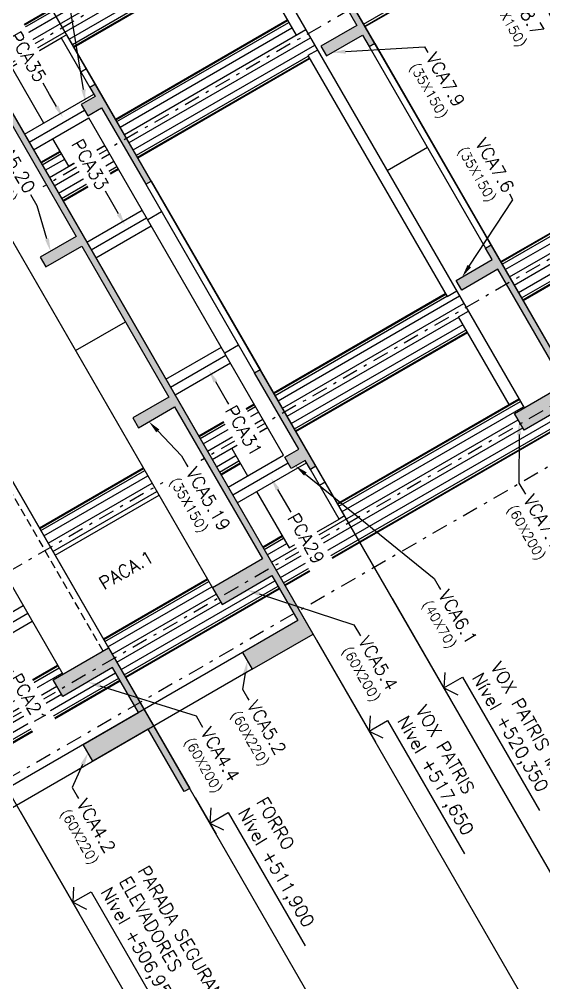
# Model space of a CAD drawing. Header units: metres. Extents: x 661733 to 661987, y 8168511 to 8168781.
# Drawn here: x 661773.66 to 661790.05, y 8168694 to 8168724.12 of the extents above; entities that cross this region are included whole.
import ezdxf
from ezdxf import colors
from ezdxf.entities.mleader import LeaderData, LeaderLine
from ezdxf.math import Vec2, Vec3

# ---------------------------------------------------------------- set-up
doc = ezdxf.new("R2010")
doc.units = ezdxf.units.M
doc.header["$MEASUREMENT"] = 0
doc.linetypes.add('SPX-CAMPANARIO$0$DASHDOT2', pattern=[0.5, 0.25, -0.125, 0, -0.125])
doc.linetypes.add('SPX-CAMPANARIO$0$HIDDEN2', pattern=[0.1875, 0.125, -0.0625])
doc.layers.get('0').update_dxf_attribs({"linetype": 'CONTINUOUS'})
doc.layers.get('Defpoints').update_dxf_attribs({"linetype": 'CONTINUOUS'})
for name, color, linetype in [('SPX-CAMPANARIO$0$SP0Me1', 9, 'SPX-CAMPANARIO$0$DASHDOT2'), ('SPX-CAMPANARIO$0$SP1CRT1', 3, 'CONTINUOUS'), ('SPX-CAMPANARIO$0$SP1VST1', 2, 'CONTINUOUS'), ('SPX-CAMPANARIO$0$SP1VST4', 9, 'CONTINUOUS'), ('SPX-CAMPANARIO$0$SP2INV1', 5, 'SPX-CAMPANARIO$0$HIDDEN2'), ('SPX-CAMPANARIO$0$SP3HT2', 254, 'CONTINUOUS'), ('SPX-CAMPANARIO$0$SP4TN1', 5, 'CONTINUOUS'), ('SPX-CAMPANARIO$0$SP4TXT2', 2, 'CONTINUOUS')]:
    doc.layers.add(name, color=color, linetype=linetype)
doc.styles.add('SPX-CAMPANARIO$0$SP_T-Geral', font='romans.shx')

# ---------------------------------------------------------------- blocks, each defined once
blk = doc.blocks.new('SPX-CAMPANARIO')
at = {"layer": 'SPX-CAMPANARIO$0$SP3HT2'}
h = blk.add_hatch(color=256, dxfattribs=at)
h.dxf.hatch_style = 1
h.paths.add_polyline_path([(661782.003, 8168728.1524), (661780.2709, 8168727.1524), (661780.5709, 8168726.6328), (661782.1298, 8168727.5328), (661784.2119, 8168723.9264), (661783.0861, 8168723.2764), (661783.2611, 8168722.9733), (661784.3869, 8168723.6233), (661784.5923, 8168723.2677), (661784.7655, 8168723.3677)])
h = blk.add_hatch(color=256, dxfattribs=at)
h.dxf.hatch_style = 1
h.paths.add_polyline_path([(661776.0372, 8168722.0855), (661775.864, 8168721.9855), (661776.0288, 8168721.7001), (661775.5957, 8168721.4501), (661775.7957, 8168721.1037), (661776.2288, 8168721.3537), (661777.6105, 8168718.9604), (661777.7837, 8168719.0604)])
h = blk.add_hatch(color=256, dxfattribs=at)
h.dxf.hatch_style = 1
h.paths.add_polyline_path([(661791.1673, 8168712.2793), (661789.4353, 8168711.2793), (661789.1353, 8168711.799), (661790.6941, 8168712.699), (661788.6119, 8168716.3054), (661787.4861, 8168715.6554), (661787.3111, 8168715.9585), (661788.4369, 8168716.6085), (661788.2316, 8168716.9641), (661788.4048, 8168717.0641)])
h = blk.add_hatch(color=256, dxfattribs=at)
h.dxf.hatch_style = 1
h.paths.add_polyline_path([(661782.9303, 8168710.1463), (661782.7571, 8168710.0463), (661782.5923, 8168710.3317), (661782.1593, 8168710.0817), (661781.9593, 8168710.4281), (661782.3923, 8168710.6781), (661781.0105, 8168713.0714), (661781.1837, 8168713.1714)])
at = {"layer": 'Defpoints', "color": 4}
for p, q in [((661803.5051, 8168690.9097), (661770.3395, 8168748.3541)), ((661796.4037, 8168686.8097), (661763.2381, 8168744.2541)), ((661794.0654, 8168685.4597), (661760.8998, 8168742.9041)), ((661789.0858, 8168682.5847), (661755.9202, 8168740.0291)), ((661784.7989, 8168680.1097), (661751.6334, 8168737.5541))]:
    blk.add_line(p, q, dxfattribs=at)
at = {"layer": 'SPX-CAMPANARIO$0$SP0Me1', "ltscale": 2}
for p, q in [((661863.0079, 8168774.6609), (661743.7304, 8168705.7959)), ((661865.0079, 8168771.1968), (661745.7304, 8168702.3318)), ((661869.9473, 8168762.6416), (661750.6697, 8168693.7767)), ((661871.9473, 8168759.1775), (661752.6697, 8168690.3126)), ((661872.7473, 8168757.7918), (661753.4697, 8168688.9269))]:
    blk.add_line(p, q, dxfattribs=at)
at = {"layer": 'SPX-CAMPANARIO$0$SP1CRT1'}
for points in [[(661782.003, 8168728.1524), (661780.2709, 8168727.1524), (661780.5709, 8168726.6328), (661782.1298, 8168727.5328), (661784.2119, 8168723.9264), (661783.0861, 8168723.2764), (661783.2611, 8168722.9733), (661784.3869, 8168723.6233), (661784.5923, 8168723.2677), (661784.7655, 8168723.3677)], [(661776.0372, 8168722.0855), (661775.864, 8168721.9855), (661776.0288, 8168721.7001), (661775.5957, 8168721.4501), (661775.7957, 8168721.1037), (661776.2288, 8168721.3537), (661777.6105, 8168718.9604), (661777.7837, 8168719.0604)], [(661791.1673, 8168712.2793), (661789.4353, 8168711.2793), (661789.1353, 8168711.799), (661790.6941, 8168712.699), (661788.6119, 8168716.3054), (661787.4861, 8168715.6554), (661787.3111, 8168715.9585), (661788.4369, 8168716.6085), (661788.2316, 8168716.9641), (661788.4048, 8168717.0641)], [(661782.9303, 8168710.1463), (661782.7571, 8168710.0463), (661782.5923, 8168710.3317), (661782.1593, 8168710.0817), (661781.9593, 8168710.4281), (661782.3923, 8168710.6781), (661781.0105, 8168713.0714), (661781.1837, 8168713.1714)]]:
    blk.add_lwpolyline(points, close=True, dxfattribs=at)
at = {"layer": 'SPX-CAMPANARIO$0$SP1VST1'}
for p, q in [((661772.3258, 8168723.1138), (661828.271, 8168755.4138)), ((661781.9651, 8168706.418), (661837.9104, 8168738.718)), ((661784.4655, 8168723.8873), (661789.7482, 8168726.9373)), ((661780.874, 8168726.8078), (661789.4384, 8168711.974)), ((661775.3641, 8168723.2514), (661781.0365, 8168726.5264)), ((661776.6641, 8168720.9997), (661782.0334, 8168724.0997)), ((661784.5923, 8168723.2677), (661788.2316, 8168716.9641)), ((661784.7655, 8168723.3677), (661788.4048, 8168717.0641)), ((661777.3641, 8168719.7873), (661782.7334, 8168722.8873)), ((661773.8202, 8168720.5254), (661775.9853, 8168721.7754)), ((661771.1312, 8168721.1828), (661779.6956, 8168706.349)), ((661773.962, 8168720.2799), (661775.694, 8168721.2799)), ((661774.103, 8168720.0355), (661775.8351, 8168721.0355)), ((661774.3258, 8168719.6497), (661774.932, 8168719.9997)), ((661785.1562, 8168719.3909), (661786.4119, 8168720.1159)), ((661775.0258, 8168718.4373), (661776.7578, 8168719.4373)), ((661788.7048, 8168716.5445), (661793.9876, 8168719.5945)), ((661767.8836, 8168719.3078), (661776.448, 8168704.474)), ((661777.7837, 8168719.0604), (661781.1837, 8168713.1714)), ((661777.6105, 8168718.9604), (661781.0105, 8168713.0714)), ((661775.7653, 8168717.1563), (661777.4974, 8168718.1563)), ((661789.4048, 8168715.3321), (661794.6876, 8168718.3821)), ((661775.9064, 8168716.912), (661777.6384, 8168717.912)), ((661778.1068, 8168718.1008), (661777.6738, 8168717.8508)), ((661776.0482, 8168716.6664), (661777.7802, 8168717.6664)), ((661781.6034, 8168712.4445), (661786.9728, 8168715.5445)), ((661775.4134, 8168713.7659), (661776.9723, 8168714.6659)), ((661782.3034, 8168711.2321), (661787.6728, 8168714.3321)), ((661780.5142, 8168713.931), (661780.0812, 8168713.681)), ((661778.2427, 8168712.8653), (661779.9748, 8168713.8653)), ((661778.3838, 8168712.621), (661780.1159, 8168713.621)), ((661778.5256, 8168712.3754), (661780.2576, 8168713.3754)), ((661779.2651, 8168711.0945), (661780.9972, 8168712.0945)), ((661783.6034, 8168708.9804), (661789.2759, 8168712.2554)), ((661780.1879, 8168709.4963), (661781.9199, 8168710.4963)), ((661774.2855, 8168708.2195), (661777.5331, 8168710.0945)), ((661779.9651, 8168709.8821), (661780.5713, 8168710.2321)), ((661780.3293, 8168709.2513), (661782.0614, 8168710.2513)), ((661780.4707, 8168709.0064), (661782.6358, 8168710.2564)), ((661774.7783, 8168707.366), (661778.0259, 8168709.241)), ((661781.2651, 8168707.6304), (661781.8713, 8168707.9804)), ((661776.2855, 8168704.7554), (661779.5331, 8168706.6304)), ((661776.9855, 8168703.543), (661781.7919, 8168706.318)), ((661770.9214, 8168704.1462), (661773.7793, 8168705.7962)), ((661771.0632, 8168703.9007), (661773.921, 8168705.5507)), ((661771.2042, 8168703.6564), (661774.0621, 8168705.3064)), ((661780.6349, 8168704.322), (661763.8773, 8168694.647)), ((661780.9349, 8168703.8024), (661764.1773, 8168694.1274)), ((661771.9987, 8168702.2804), (661774.8565, 8168703.9304)), ((661772.6987, 8168701.068), (661776.8123, 8168703.443))]:
    blk.add_line(p, q, dxfattribs=at)
for points in [[(661780.7334, 8168726.3514), (661782.307, 8168723.6258), (661782.6101, 8168723.8008)], [(661788.9728, 8168712.0804), (661787.3901, 8168714.8216), (661787.6932, 8168714.9966)]]:
    blk.add_lwpolyline(points, dxfattribs=at)
at = {"layer": 'SPX-CAMPANARIO$0$SP1VST4'}
for p, q in [((661772.3376, 8168723.0934), (661828.2828, 8168755.3934)), ((661772.3727, 8168723.0326), (661828.3179, 8168755.3326)), ((661772.4701, 8168722.8639), (661828.4153, 8168755.1639)), ((661781.8209, 8168706.6679), (661837.7661, 8168738.9679)), ((661781.9182, 8168706.4992), (661837.8635, 8168738.7992)), ((661781.9533, 8168706.4384), (661837.8986, 8168738.7384)), ((661772.603, 8168722.6336), (661780.3106, 8168727.0836)), ((661784.4186, 8168723.9685), (661789.7013, 8168727.0185)), ((661784.4537, 8168723.9077), (661789.7364, 8168726.9577)), ((661772.7486, 8168722.3815), (661780.4562, 8168726.8315)), ((661775.2198, 8168723.5013), (661780.8922, 8168726.7763)), ((661775.3172, 8168723.3326), (661780.9896, 8168726.6076)), ((661775.3522, 8168723.2718), (661781.0247, 8168726.5468)), ((661776.6759, 8168720.9792), (661782.0452, 8168724.0792)), ((661776.7109, 8168720.9185), (661782.0803, 8168724.0185)), ((661776.8083, 8168720.7498), (661782.1777, 8168723.8498)), ((661776.9413, 8168720.5195), (661782.6138, 8168723.7945)), ((661777.0868, 8168720.2674), (661782.7593, 8168723.5424)), ((661777.2198, 8168720.0372), (661782.8922, 8168723.3122)), ((661777.3172, 8168719.8685), (661782.6865, 8168722.9685)), ((661777.3522, 8168719.8077), (661782.7216, 8168722.9077)), ((661774.3376, 8168719.6292), (661774.9438, 8168719.9792)), ((661774.603, 8168719.1695), (661776.3351, 8168720.1695)), ((661774.3727, 8168719.5685), (661774.9789, 8168719.9185)), ((661774.4701, 8168719.3998), (661775.0763, 8168719.7498)), ((661774.7486, 8168718.9174), (661776.4806, 8168719.9174)), ((661774.8815, 8168718.6872), (661776.6136, 8168719.6872)), ((661774.9789, 8168718.5185), (661776.7109, 8168719.5185)), ((661775.014, 8168718.4577), (661776.746, 8168719.4577)), ((661788.7166, 8168716.5241), (661793.9994, 8168719.5741)), ((661788.7517, 8168716.4633), (661794.0345, 8168719.5133)), ((661788.8491, 8168716.2946), (661794.4349, 8168719.5196)), ((661788.982, 8168716.0643), (661794.5679, 8168719.2893)), ((661789.1276, 8168715.8123), (661794.4103, 8168718.8623)), ((661789.2605, 8168715.582), (661794.5433, 8168718.632)), ((661789.3579, 8168715.4133), (661794.6407, 8168718.4633)), ((661789.393, 8168715.3525), (661794.6758, 8168718.4025)), ((661781.6152, 8168712.4241), (661786.9846, 8168715.5241)), ((661781.6503, 8168712.3633), (661787.0196, 8168715.4633)), ((661781.7477, 8168712.1946), (661787.4201, 8168715.4696)), ((661781.8806, 8168711.9643), (661787.5531, 8168715.2393)), ((661782.0262, 8168711.7123), (661787.3955, 8168714.8123)), ((661782.1591, 8168711.482), (661787.5285, 8168714.582)), ((661782.2565, 8168711.3133), (661787.6259, 8168714.4133)), ((661782.2916, 8168711.2525), (661787.6609, 8168714.3525)), ((661783.6152, 8168708.96), (661789.2877, 8168712.235)), ((661783.6503, 8168708.8992), (661789.3228, 8168712.1742)), ((661779.2769, 8168711.0741), (661781.009, 8168712.0741)), ((661779.312, 8168711.0133), (661781.0441, 8168712.0133)), ((661779.4094, 8168710.8446), (661781.1415, 8168711.8446)), ((661783.7477, 8168708.7305), (661789.4201, 8168712.0055)), ((661779.5424, 8168710.6143), (661781.2744, 8168711.6143)), ((661781.5424, 8168707.1502), (661789.25, 8168711.6002)), ((661779.6879, 8168710.3623), (661781.4199, 8168711.3623)), ((661781.6879, 8168706.8982), (661789.3955, 8168711.3482)), ((661779.8209, 8168710.132), (661780.4271, 8168710.482)), ((661779.9182, 8168709.9633), (661780.5245, 8168710.3133)), ((661774.2973, 8168708.1991), (661777.5449, 8168710.0741)), ((661774.3324, 8168708.1383), (661777.58, 8168710.0133)), ((661779.9533, 8168709.9025), (661780.5595, 8168710.2525)), ((661774.4298, 8168707.9696), (661777.6774, 8168709.8446)), ((661774.5627, 8168707.7393), (661777.8103, 8168709.6143)), ((661774.7083, 8168707.4873), (661777.9558, 8168709.3623)), ((661781.2769, 8168707.61), (661781.8832, 8168707.96)), ((661781.312, 8168707.5492), (661781.9182, 8168707.8992)), ((661781.4094, 8168707.3805), (661782.0156, 8168707.7305)), ((661776.2973, 8168704.735), (661779.5449, 8168706.61)), ((661776.3324, 8168704.6742), (661779.58, 8168706.5492)), ((661776.4298, 8168704.5055), (661779.6774, 8168706.3805)), ((661776.8412, 8168703.7929), (661781.6476, 8168706.5679)), ((661776.9386, 8168703.6242), (661781.745, 8168706.3992)), ((661776.5627, 8168704.2752), (661779.8103, 8168706.1502)), ((661776.9737, 8168703.5634), (661781.7801, 8168706.3384)), ((661776.7083, 8168704.0232), (661779.9558, 8168705.8982)), ((661772.0105, 8168702.26), (661774.8683, 8168703.91)), ((661772.0455, 8168702.1992), (661774.9034, 8168703.8492)), ((661772.1429, 8168702.0305), (661775.0008, 8168703.6805)), ((661772.5544, 8168701.3179), (661776.668, 8168703.6929)), ((661772.6518, 8168701.1492), (661776.7654, 8168703.5242)), ((661772.6868, 8168701.0884), (661776.8005, 8168703.4634)), ((661762.8795, 8168696.3752), (661774.8307, 8168703.2752)), ((661772.4214, 8168701.5482), (661774.9762, 8168703.0232))]:
    blk.add_line(p, q, dxfattribs=at)
at = {"layer": 'SPX-CAMPANARIO$0$SP4TN1'}
for points in [[(661786.9616, 8168703.6958), (661786.9307, 8168703.2173), (661787.3606, 8168703.0047)], [(661786.9307, 8168703.2173), (661787.5066, 8168703.5498), (661789.9122, 8168699.3833)], [(661784.6233, 8168702.3458), (661784.5925, 8168701.8673), (661785.0223, 8168701.6547)], [(661784.5925, 8168701.8673), (661785.1684, 8168702.1998), (661787.5739, 8168698.0333)], [(661779.6437, 8168699.4708), (661779.6128, 8168698.9923), (661780.0427, 8168698.7797)], [(661779.6128, 8168698.9923), (661780.1887, 8168699.3248), (661782.5943, 8168695.1583)], [(661775.3569, 8168696.9958), (661775.326, 8168696.5173), (661775.7559, 8168696.3047)], [(661775.326, 8168696.5173), (661775.9019, 8168696.8498), (661778.9823, 8168691.5144)]]:
    blk.add_lwpolyline(points, dxfattribs=at)
at = {"layer": 'SPX-CAMPANARIO$0$SP4TXT2', "insert": (661777.1006, 8168706.7336), "char_height": 0.399, "attachment_point": 8, "rotation": 30, "style": 'SPX-CAMPANARIO$0$SP_T-Geral'}
blk.add_mtext('{\\H1.00251x;PACA.1}', dxfattribs=at)
at = {"layer": 'SPX-CAMPANARIO$0$SP4TXT2', "char_height": 0.4, "width": 6.289838, "attachment_point": 7, "rotation": 300, "style": 'SPX-CAMPANARIO$0$SP_T-Geral'}
for s, insert in [('VOX PATRIS MEZANINO\\PNível +520,350', (661787.683, 8168703.4825)), ('VOX PATRIS\\PNível +517,650', (661785.3447, 8168702.1325)), ('FORRO\\PNível +511,900', (661780.3651, 8168699.2575)), ('PARADA SEGURANÇA ELEVADORES\\PNível +506,950', (661776.0782, 8168696.7825))]:
    blk.add_mtext(s, dxfattribs=dict(at, insert=insert))
at = {"layer": 'SPX-CAMPANARIO$0$SP4TXT2', "insert": (661790.9894, 8168722.7587), "char_height": 0.399, "attachment_point": 8, "rotation": 300, "style": 'SPX-CAMPANARIO$0$SP_T-Geral', "bg_fill": 3, "box_fill_scale": 1.5, "bg_fill_color": 256, "bg_fill_transparency": 0}
blk.add_mtext('{\\H1.00251x;VCA8.12 \\H0.75x;(60X200)}', dxfattribs=at)
at = {"layer": 'SPX-CAMPANARIO$0$SP4TXT2'}
ml = blk.add_multileader_mtext('Standard', dxfattribs=at)
ml.set_content('VCA7.6\\P{\\H0.75x;(35X150)}', color=256, style='SPX-CAMPANARIO$0$SP_T-Geral')
ml.set_leader_properties(color=9)
ml.build(insert=Vec2(0, 0))
ml.multileader.update_dxf_attribs({"dogleg_length": 0.2, "arrow_head_size": 0.4})
ctx = ml.context
ctx.base_point, ctx.char_height, ctx.arrow_head_size, ctx.landing_gap_size, ctx.plane_origin, ctx.plane_x_axis, ctx.plane_y_axis = Vec3(661787.8865, 8168720.5521), 0.4, 0.4, 0.1, Vec3(661939.7377, 8168813.126), Vec3(0.5, -0.8660254), Vec3(0.8660254, 0.5)
ctx.text_align_type = 2
notes = []
notes.append((ctx, [(1, (1, 1, 0), (661789.0865, 8168718.4736), (-0.5, 0.8660254), 0.2, [(0, [(661787.5021, 8168716.0688)], 0, [])])]))
ctx.mtext.insert, ctx.mtext.text_direction, ctx.mtext.rotation, ctx.mtext.alignment, ctx.mtext.flow_direction = Vec3(661789.153, 8168718.8584), Vec3(0.5, -0.8660254), 5.2359878, 3, 5
ctx.mtext.has_bg_fill, ctx.mtext.bg_color, ctx.mtext.bg_scale_factor, ctx.mtext.bg_transparency, ctx.mtext.use_window_bg_color = 1, -1027028792, 1.5, 0, 1
ml = blk.add_multileader_mtext('Standard', dxfattribs=at)
ml.set_content('VCA7.1\\P{\\H0.75x;(60X200)}', color=256, style='SPX-CAMPANARIO$0$SP_T-Geral')
ml.set_leader_properties(color=9)
ml.build(insert=Vec2(0, 0))
ml.multileader.update_dxf_attribs({"dogleg_length": 0.2, "arrow_head_size": 0.4})
ctx = ml.context
ctx.base_point, ctx.char_height, ctx.arrow_head_size, ctx.landing_gap_size, ctx.plane_origin, ctx.plane_x_axis, ctx.plane_y_axis = Vec3(661789.4748, 8168709.2705), 0.4, 0.4, 0.1, Vec3(661941.6243, 8168808.8582), Vec3(0.5, -0.8660254), Vec3(0.8660254, 0.5)
notes.append((ctx, [(0, (1, 1, 0), (661789.2748, 8168709.6169), (0.5, -0.8660254), 0.4, [(0, [(661789.2853, 8168711.5391)], 0, [])])]))
ctx.mtext.insert, ctx.mtext.text_direction, ctx.mtext.rotation, ctx.mtext.flow_direction = Vec3(661789.7413, 8168709.3089), Vec3(0.5, -0.8660254), 5.2359878, 5
ctx.mtext.has_bg_fill, ctx.mtext.bg_color, ctx.mtext.bg_scale_factor, ctx.mtext.bg_transparency, ctx.mtext.use_window_bg_color = 1, -1027028792, 1.5, 0, 1
ml = blk.add_multileader_mtext('Standard', dxfattribs=at)
ml.set_content('PCA21', color=256, style='SPX-CAMPANARIO$0$SP_T-Geral')
ml.set_leader_properties(color=9)
ml.build(insert=Vec2(0, 0))
ml.multileader.update_dxf_attribs({"dogleg_length": 0.2, "arrow_head_size": 0.4})
ctx = ml.context
ctx.base_point, ctx.char_height, ctx.arrow_head_size, ctx.landing_gap_size, ctx.plane_origin, ctx.plane_x_axis, ctx.plane_y_axis = Vec3(661773.4693, 8168703.7088), 0.4, 0.4, 0.1, Vec3(661925.6189, 8168803.2966), Vec3(0.5, -0.8660254), Vec3(0.8660254, 0.5)
notes.append((ctx, [(0, (1, 1, 0), (661773.2693, 8168704.0552), (0.5, -0.8660254), 0.4, [(0, [(661772.2186, 8168704.242)], 0, [])])]))
ctx.mtext.insert, ctx.mtext.text_direction, ctx.mtext.rotation, ctx.mtext.flow_direction = Vec3(661773.6925, 8168703.7222), Vec3(0.5, -0.8660254), 5.2359878, 5
ctx.mtext.has_bg_fill, ctx.mtext.bg_color, ctx.mtext.bg_scale_factor, ctx.mtext.bg_transparency, ctx.mtext.use_window_bg_color = 1, -1027028792, 1.5, 0, 1
for ctx, leaders in notes:
    for number, flags, end, landing, length, lines in leaders:
        leader = LeaderData()
        leader.index, (leader.has_last_leader_line, leader.has_dogleg_vector, leader.attachment_direction) = number, flags
        leader.last_leader_point, leader.dogleg_vector, leader.dogleg_length = Vec3(end), Vec3(landing), length
        for number, points, colour, breaks in lines:
            line = LeaderLine()
            line.index, line.vertices, line.color, line.breaks = number, Vec3.list(points), colors.encode_raw_color(colour), breaks
            leader.lines.append(line)
        ctx.leaders.append(leader)
at = {"layer": 'SPX-CAMPANARIO$0$SP3HT2'}
h = blk.add_hatch(color=256, dxfattribs=at)
h.dxf.hatch_style = 1
h.paths.add_polyline_path([(661771.4508, 8168724.6293), (661769.5455, 8168723.5293), (661769.8455, 8168723.0097), (661771.5776, 8168724.0097), (661772.3901, 8168722.6024), (661770.8312, 8168721.7024), (661771.1312, 8168721.1828), (661772.6901, 8168722.0828), (661775.4348, 8168717.3289), (661774.3089, 8168716.6789), (661774.4839, 8168716.3758), (661775.6098, 8168717.0258), (661778.3348, 8168712.306), (661777.2089, 8168711.656), (661777.3839, 8168711.3529), (661778.5098, 8168712.0029), (661781.2544, 8168707.249), (661779.6956, 8168706.349), (661779.9956, 8168705.8293), (661781.5544, 8168706.7293), (661782.3669, 8168705.322), (661780.6349, 8168704.322), (661780.9349, 8168703.8024), (661782.8401, 8168704.9024)])
h = blk.add_hatch(color=256, dxfattribs=at)
h.dxf.hatch_style = 1
h.paths.add_polyline_path([(661778.9855, 8168700.0789), (661778.8123, 8168699.9789), (661777.6873, 8168701.9274), (661775.9552, 8168700.9274), (661775.6552, 8168701.447), (661777.3873, 8168702.447), (661776.5748, 8168703.8543), (661775.0159, 8168702.9543), (661774.7159, 8168703.474), (661776.448, 8168704.474)])
at = {"layer": 'SPX-CAMPANARIO$0$SP1CRT1'}
for points in [[(661771.4508, 8168724.6293), (661769.5455, 8168723.5293), (661769.8455, 8168723.0097), (661771.5776, 8168724.0097), (661772.3901, 8168722.6024), (661770.8312, 8168721.7024), (661771.1312, 8168721.1828), (661772.6901, 8168722.0828), (661775.4348, 8168717.3289), (661774.3089, 8168716.6789), (661774.4839, 8168716.3758), (661775.6098, 8168717.0258), (661778.3348, 8168712.306), (661777.2089, 8168711.656), (661777.3839, 8168711.3529), (661778.5098, 8168712.0029), (661781.2544, 8168707.249), (661779.6956, 8168706.349), (661779.9956, 8168705.8293), (661781.5544, 8168706.7293), (661782.3669, 8168705.322), (661780.6349, 8168704.322), (661780.9349, 8168703.8024), (661782.8401, 8168704.9024)], [(661778.9855, 8168700.0789), (661778.8123, 8168699.9789), (661777.6873, 8168701.9274), (661775.9552, 8168700.9274), (661775.6552, 8168701.447), (661777.3873, 8168702.447), (661776.5748, 8168703.8543), (661775.0159, 8168702.9543), (661774.7159, 8168703.474), (661776.448, 8168704.474)]]:
    blk.add_lwpolyline(points, close=True, dxfattribs=at)
at = {"layer": 'SPX-CAMPANARIO$0$SP1VST1'}
blk.add_line((661766.4547, 8168718.4828), (661775.019, 8168703.649), dxfattribs=at)
at = {"layer": 'SPX-CAMPANARIO$0$SP2INV1', "ltscale": 2}
blk.add_line((661767.7104, 8168719.2078), (661776.2748, 8168704.374), dxfattribs=at)
at = {"layer": 'SPX-CAMPANARIO$0$SP4TXT2'}
ml = blk.add_multileader_mtext('Standard', dxfattribs=at)
ml.set_content('VCA7.9\\P{\\H0.75x;(35X150)}', color=256, style='SPX-CAMPANARIO$0$SP_T-Geral')
ml.set_leader_properties(color=9)
ml.build(insert=Vec2(0, 0))
ml.multileader.update_dxf_attribs({"dogleg_length": 0.2, "arrow_head_size": 0.4})
ctx = ml.context
ctx.base_point, ctx.char_height, ctx.arrow_head_size, ctx.landing_gap_size, ctx.plane_origin, ctx.plane_x_axis, ctx.plane_y_axis = Vec3(661786.4256, 8168723.0824), 0.4, 0.4, 0.1, Vec3(661943.6239, 8168806.3948), Vec3(0.5, -0.8660254), Vec3(0.8660254, 0.5)
notes = []
notes.append((ctx, [(1, (1, 1, 0), (661786.3256, 8168723.2556), (0.5, -0.8660254), 0.2, [(0, [(661783.4521, 8168723.0836)], 0, [])])]))
ctx.mtext.insert, ctx.mtext.text_direction, ctx.mtext.rotation, ctx.mtext.flow_direction = Vec3(661786.6921, 8168723.1208), Vec3(0.5, -0.8660254), 5.2359878, 5
ctx.mtext.has_bg_fill, ctx.mtext.bg_color, ctx.mtext.bg_scale_factor, ctx.mtext.bg_transparency, ctx.mtext.use_window_bg_color = 1, -1027028792, 1.5, 0, 1
for ctx, leaders in notes:
    for number, flags, end, landing, length, lines in leaders:
        leader = LeaderData()
        leader.index, (leader.has_last_leader_line, leader.has_dogleg_vector, leader.attachment_direction) = number, flags
        leader.last_leader_point, leader.dogleg_vector, leader.dogleg_length = Vec3(end), Vec3(landing), length
        for number, points, colour, breaks in lines:
            line = LeaderLine()
            line.index, line.vertices, line.color, line.breaks = number, Vec3.list(points), colors.encode_raw_color(colour), breaks
            leader.lines.append(line)
        ctx.leaders.append(leader)
at = {"layer": 'SPX-CAMPANARIO$0$SP1VST1'}
blk.add_lwpolyline([(661782.9823, 8168723.1561), (661782.6792, 8168722.9811), (661787.0272, 8168715.4502), (661787.3303, 8168715.6252)], dxfattribs=at)
at = {"layer": 'SPX-CAMPANARIO$0$SP4TXT2'}
ml = blk.add_multileader_mtext('Standard', dxfattribs=at)
ml.set_content('VCA6.5\\P{\\H0.75x;(40X70)}', color=256, style='SPX-CAMPANARIO$0$SP_T-Geral')
ml.set_leader_properties(color=9)
ml.build(insert=Vec2(0, 0))
ml.multileader.update_dxf_attribs({"dogleg_length": 0.2, "arrow_head_size": 0.4})
ctx = ml.context
ctx.base_point, ctx.char_height, ctx.arrow_head_size, ctx.landing_gap_size, ctx.plane_origin, ctx.plane_x_axis, ctx.plane_y_axis = Vec3(661773.562, 8168729.2547), 0.4, 0.4, 0.1, Vec3(661936.7796, 8168810.3695), Vec3(0.5, -0.8660254), Vec3(0.8660254, 0.5)
ctx.text_align_type = 2
notes = []
notes.append((ctx, [(0, (1, 1, 0), (661774.8429, 8168727.036), (-0.5, 0.8660254), 0.4, [(0, [(661775.7256, 8168721.5251)], 0, [])])]))
ctx.mtext.insert, ctx.mtext.text_direction, ctx.mtext.rotation, ctx.mtext.alignment, ctx.mtext.flow_direction = Vec3(661774.8094, 8168727.594), Vec3(0.5, -0.8660254), 5.2359878, 3, 5
ctx.mtext.has_bg_fill, ctx.mtext.bg_color, ctx.mtext.bg_scale_factor, ctx.mtext.bg_transparency, ctx.mtext.use_window_bg_color = 1, -1027028792, 1.5, 0, 1
ml = blk.add_multileader_mtext('Standard', dxfattribs=at)
ml.set_content('VCA8.7\\P{\\H0.75x;(35X150)}', color=256, style='SPX-CAMPANARIO$0$SP_T-Geral')
ml.set_leader_properties(color=9)
ml.build(insert=Vec2(0, 0))
ml.multileader.update_dxf_attribs({"dogleg_length": 0.2, "arrow_head_size": 0.4})
ctx = ml.context
ctx.base_point, ctx.char_height, ctx.arrow_head_size, ctx.landing_gap_size, ctx.plane_origin, ctx.plane_x_axis, ctx.plane_y_axis = Vec3(661788.8904, 8168725.3122), 0.4, 0.4, 0.1, Vec3(661946.2074, 8168808.4191), Vec3(0.5, -0.8660254), Vec3(0.8660254, 0.5)
notes.append((ctx, [(1, (1, 1, 0), (661788.7904, 8168725.4854), (0.5, -0.8660254), 0.2, [(0, [(661790.8509, 8168726.0274)], 0, [])])]))
ctx.mtext.insert, ctx.mtext.text_direction, ctx.mtext.rotation, ctx.mtext.flow_direction = Vec3(661789.1569, 8168725.3506), Vec3(0.5, -0.8660254), 5.2359878, 5
ctx.mtext.has_bg_fill, ctx.mtext.bg_color, ctx.mtext.bg_scale_factor, ctx.mtext.bg_transparency, ctx.mtext.use_window_bg_color = 1, -1027028792, 1.5, 0, 1
ml = blk.add_multileader_mtext('Standard', dxfattribs=at)
ml.set_content('VCA5.20\\P{\\H0.75x;(35X150)}', color=256, style='SPX-CAMPANARIO$0$SP_T-Geral')
ml.set_leader_properties(color=9)
ml.build(insert=Vec2(0, 0))
ml.multileader.update_dxf_attribs({"dogleg_length": 0.2, "arrow_head_size": 0.4})
ctx = ml.context
ctx.base_point, ctx.char_height, ctx.arrow_head_size, ctx.landing_gap_size, ctx.plane_origin, ctx.plane_x_axis, ctx.plane_y_axis = Vec3(661772.7472, 8168720.8314), 0.4, 0.4, 0.1, Vec3(661935.1374, 8168801.8775), Vec3(0.5, -0.8660254), Vec3(0.8660254, 0.5)
ctx.text_align_type = 2
notes.append((ctx, [(0, (1, 1, 0), (661774.2187, 8168718.2828), (-0.5, 0.8660254), 0.4, [(0, [(661774.6353, 8168716.8673)], 0, [])])]))
ctx.mtext.insert, ctx.mtext.text_direction, ctx.mtext.rotation, ctx.mtext.alignment, ctx.mtext.flow_direction = Vec3(661774.1852, 8168718.8408), Vec3(0.5, -0.8660254), 5.2359878, 3, 5
ctx.mtext.has_bg_fill, ctx.mtext.bg_color, ctx.mtext.bg_scale_factor, ctx.mtext.bg_transparency, ctx.mtext.use_window_bg_color = 1, -1027028792, 1.5, 0, 1
ml = blk.add_multileader_mtext('Standard', dxfattribs=at)
ml.set_content('VCA5.19\\P{\\H0.75x;(35X150)}', color=256, style='SPX-CAMPANARIO$0$SP_T-Geral')
ml.set_leader_properties(color=9)
ml.build(insert=Vec2(0, 0))
ml.multileader.update_dxf_attribs({"dogleg_length": 0.2, "arrow_head_size": 0.4})
ctx = ml.context
ctx.base_point, ctx.char_height, ctx.arrow_head_size, ctx.landing_gap_size, ctx.plane_origin, ctx.plane_x_axis, ctx.plane_y_axis = Vec3(661778.9278, 8168710.1263), 0.4, 0.4, 0.1, Vec3(661931.5823, 8168808.0351), Vec3(0.5, -0.8660254), Vec3(0.8660254, 0.5)
notes.append((ctx, [(0, (1, 1, 0), (661778.7278, 8168710.4727), (0.5, -0.8660254), 0.4, [(0, [(661777.7103, 8168711.5413)], 0, [])])]))
ctx.mtext.insert, ctx.mtext.text_direction, ctx.mtext.rotation, ctx.mtext.flow_direction = Vec3(661779.1943, 8168710.1647), Vec3(0.5, -0.8660254), 5.2359878, 5
ctx.mtext.has_bg_fill, ctx.mtext.bg_color, ctx.mtext.bg_scale_factor, ctx.mtext.bg_transparency, ctx.mtext.use_window_bg_color = 1, -1027028792, 1.5, 0, 1
ml = blk.add_multileader_mtext('Standard', dxfattribs=at)
ml.set_content('VCA4.2\\P{\\H0.75x;(60X220)}', color=256, style='SPX-CAMPANARIO$0$SP_T-Geral')
ml.set_leader_properties(color=9)
ml.build(insert=Vec2(0, 0))
ml.multileader.update_dxf_attribs({"dogleg_length": 0.2, "arrow_head_size": 0.4})
ctx = ml.context
ctx.base_point, ctx.char_height, ctx.arrow_head_size, ctx.landing_gap_size, ctx.plane_origin, ctx.plane_x_axis, ctx.plane_y_axis = Vec3(661775.5091, 8168699.7598), 0.4, 0.4, 0.1, Vec3(661928.1443, 8168798.5063), Vec3(0.5, -0.8660254), Vec3(0.8660254, 0.5)
notes.append((ctx, [(0, (1, 1, 0), (661775.3091, 8168700.1062), (0.5, -0.8660254), 0.4, [(0, [(661775.8052, 8168701.1872)], 0, [])])]))
ctx.mtext.insert, ctx.mtext.text_direction, ctx.mtext.rotation, ctx.mtext.flow_direction = Vec3(661775.7756, 8168699.7982), Vec3(0.5, -0.8660254), 5.2359878, 5
ctx.mtext.has_bg_fill, ctx.mtext.bg_color, ctx.mtext.bg_scale_factor, ctx.mtext.bg_transparency, ctx.mtext.use_window_bg_color = 1, -1027028792, 1.5, 0, 1
for ctx, leaders in notes:
    for number, flags, end, landing, length, lines in leaders:
        leader = LeaderData()
        leader.index, (leader.has_last_leader_line, leader.has_dogleg_vector, leader.attachment_direction) = number, flags
        leader.last_leader_point, leader.dogleg_vector, leader.dogleg_length = Vec3(end), Vec3(landing), length
        for number, points, colour, breaks in lines:
            line = LeaderLine()
            line.index, line.vertices, line.color, line.breaks = number, Vec3.list(points), colors.encode_raw_color(colour), breaks
            leader.lines.append(line)
        ctx.leaders.append(leader)
at = {"layer": 'SPX-CAMPANARIO$0$SP1VST1'}
for p, q in [((661775.5806, 8168722.4763), (661775.7538, 8168722.5763)), ((661781.9199, 8168710.4963), (661775.8351, 8168721.0355))]:
    blk.add_line(p, q, dxfattribs=at)
for points in [[(661776.0372, 8168722.0855), (661775.1425, 8168723.6351), (661774.9693, 8168723.5351), (661775.864, 8168721.9855)], [(661774.4264, 8168720.8754), (661773.4105, 8168722.6351), (661774.9693, 8168723.5351)], [(661776.3314, 8168720.1758), (661775.2056, 8168719.5258), (661774.7092, 8168720.3855)], [(661781.4236, 8168711.356), (661780.2977, 8168710.706), (661780.7941, 8168709.8463)]]:
    blk.add_lwpolyline(points, dxfattribs=at)
at = {"layer": 'SPX-CAMPANARIO$0$SP4TN1'}
blk.add_line((661773.6818, 8168699.3652), (661775.5255, 8168696.1717), dxfattribs=at)
at = {"layer": 'SPX-CAMPANARIO$0$SP4TXT2'}
ml = blk.add_multileader_mtext('Standard', dxfattribs=at)
ml.set_content('VCA4.4\\P{\\H0.75x;(60X200)}', color=256, style='SPX-CAMPANARIO$0$SP_T-Geral')
ml.set_leader_properties(color=9)
ml.build(insert=Vec2(0, 0))
ml.multileader.update_dxf_attribs({"dogleg_length": 0.2, "arrow_head_size": 0.4})
ctx = ml.context
ctx.base_point, ctx.char_height, ctx.arrow_head_size, ctx.landing_gap_size, ctx.plane_origin, ctx.plane_x_axis, ctx.plane_y_axis = Vec3(661779.3821, 8168701.9959), 0.4, 0.4, 0.1, Vec3(661932.4539, 8168800.9945), Vec3(0.5, -0.8660254), Vec3(0.8660254, 0.5)
notes = []
notes.append((ctx, [(0, (1, 1, 0), (661779.1821, 8168702.3423), (0.5, -0.8660254), 0.4, [(0, [(661775.7954, 8168703.4043)], 0, [])])]))
ctx.mtext.insert, ctx.mtext.text_direction, ctx.mtext.rotation, ctx.mtext.flow_direction = Vec3(661779.6486, 8168702.0343), Vec3(0.5, -0.8660254), 5.2359878, 5
ctx.mtext.has_bg_fill, ctx.mtext.bg_color, ctx.mtext.bg_scale_factor, ctx.mtext.bg_transparency, ctx.mtext.use_window_bg_color = 1, -1027028792, 1.5, 0, 1
for ctx, leaders in notes:
    for number, flags, end, landing, length, lines in leaders:
        leader = LeaderData()
        leader.index, (leader.has_last_leader_line, leader.has_dogleg_vector, leader.attachment_direction) = number, flags
        leader.last_leader_point, leader.dogleg_vector, leader.dogleg_length = Vec3(end), Vec3(landing), length
        for number, points, colour, breaks in lines:
            line = LeaderLine()
            line.index, line.vertices, line.color, line.breaks = number, Vec3.list(points), colors.encode_raw_color(colour), breaks
            leader.lines.append(line)
        ctx.leaders.append(leader)
at = {"layer": 'SPX-CAMPANARIO$0$SP4TN1'}
blk.add_line((661779.1572, 8168699.7814), (661779.8123, 8168698.6467), dxfattribs=at)
at = {"layer": 'SPX-CAMPANARIO$0$SP4TXT2'}
ml = blk.add_multileader_mtext('Standard', dxfattribs=at)
ml.set_content('PCA35', color=256, style='SPX-CAMPANARIO$0$SP_T-Geral')
ml.set_leader_properties(color=9)
ml.build(insert=Vec2(0, 0))
ml.multileader.update_dxf_attribs({"dogleg_length": 0.2, "arrow_head_size": 0.4})
ctx = ml.context
ctx.base_point, ctx.char_height, ctx.arrow_head_size, ctx.landing_gap_size, ctx.plane_origin, ctx.plane_x_axis, ctx.plane_y_axis = Vec3(661773.418, 8168723.8249), 0.4, 0.4, 0.1, Vec3(661936.724, 8168804.0891), Vec3(0.5, -0.8660254), Vec3(0.8660254, 0.5)
ctx.text_align_type = 2
notes = []
notes.append((ctx, [(0, (1, 1, 0), (661774.6037, 8168721.7712), (-0.5, 0.8660254), 0.4, [(0, [(661775.0224, 8168721.0459)], 0, [])])]))
ctx.mtext.insert, ctx.mtext.text_direction, ctx.mtext.rotation, ctx.mtext.alignment, ctx.mtext.flow_direction = Vec3(661774.5269, 8168722.3042), Vec3(0.5, -0.8660254), 5.2359878, 3, 5
ctx.mtext.has_bg_fill, ctx.mtext.bg_color, ctx.mtext.bg_scale_factor, ctx.mtext.bg_transparency, ctx.mtext.use_window_bg_color = 1, -1027028792, 1.5, 0, 1
ml = blk.add_multileader_mtext('Standard', dxfattribs=at)
ml.set_content('PCA33', color=256, style='SPX-CAMPANARIO$0$SP_T-Geral')
ml.set_leader_properties(color=9)
ml.build(insert=Vec2(0, 0))
ml.multileader.update_dxf_attribs({"dogleg_length": 0.2, "arrow_head_size": 0.4})
ctx = ml.context
ctx.base_point, ctx.char_height, ctx.arrow_head_size, ctx.landing_gap_size, ctx.plane_origin, ctx.plane_x_axis, ctx.plane_y_axis = Vec3(661775.3631, 8168720.4558), 0.4, 0.4, 0.1, Vec3(661938.6691, 8168800.72), Vec3(0.5, -0.8660254), Vec3(0.8660254, 0.5)
ctx.text_align_type = 2
notes.append((ctx, [(0, (1, 1, 0), (661776.5488, 8168718.4021), (-0.5, 0.8660254), 0.4, [(0, [(661776.962, 8168717.6864)], 0, [])])]))
ctx.mtext.insert, ctx.mtext.text_direction, ctx.mtext.rotation, ctx.mtext.alignment, ctx.mtext.flow_direction = Vec3(661776.472, 8168718.9351), Vec3(0.5, -0.8660254), 5.2359878, 3, 5
ctx.mtext.has_bg_fill, ctx.mtext.bg_color, ctx.mtext.bg_scale_factor, ctx.mtext.bg_transparency, ctx.mtext.use_window_bg_color = 1, -1027028792, 1.5, 0, 1
ml = blk.add_multileader_mtext('Standard', dxfattribs=at)
ml.set_content('PCA31', color=256, style='SPX-CAMPANARIO$0$SP_T-Geral')
ml.set_leader_properties(color=9)
ml.build(insert=Vec2(0, 0))
ml.multileader.update_dxf_attribs({"dogleg_length": 0.2, "arrow_head_size": 0.4})
ctx = ml.context
ctx.base_point, ctx.char_height, ctx.arrow_head_size, ctx.landing_gap_size, ctx.plane_origin, ctx.plane_x_axis, ctx.plane_y_axis = Vec3(661780.1962, 8168712.0846), 0.4, 0.4, 0.1, Vec3(661932.3458, 8168811.6724), Vec3(0.5, -0.8660254), Vec3(0.8660254, 0.5)
notes.append((ctx, [(0, (1, 1, 0), (661779.9962, 8168712.4311), (0.5, -0.8660254), 0.4, [(0, [(661779.5867, 8168713.1404)], 0, [])])]))
ctx.mtext.insert, ctx.mtext.text_direction, ctx.mtext.rotation, ctx.mtext.flow_direction = Vec3(661780.4194, 8168712.098), Vec3(0.5, -0.8660254), 5.2359878, 5
ctx.mtext.has_bg_fill, ctx.mtext.bg_color, ctx.mtext.bg_scale_factor, ctx.mtext.bg_transparency, ctx.mtext.use_window_bg_color = 1, -1027028792, 1.5, 0, 1
ml = blk.add_multileader_mtext('Standard', dxfattribs=at)
ml.set_content('VCA5.2\\P{\\H0.75x;(60X220)}', color=256, style='SPX-CAMPANARIO$0$SP_T-Geral')
ml.set_leader_properties(color=9)
ml.build(insert=Vec2(0, 0))
ml.multileader.update_dxf_attribs({"dogleg_length": 0.2, "arrow_head_size": 0.4})
ctx = ml.context
ctx.base_point, ctx.char_height, ctx.arrow_head_size, ctx.landing_gap_size, ctx.plane_origin, ctx.plane_x_axis, ctx.plane_y_axis = Vec3(661780.8371, 8168702.8359), 0.4, 0.4, 0.1, Vec3(661933.124, 8168801.3813), Vec3(0.5, -0.8660254), Vec3(0.8660254, 0.5)
notes.append((ctx, [(0, (1, 1, 0), (661780.6371, 8168703.1823), (0.5, -0.8660254), 0.4, [(0, [(661780.7849, 8168704.0622)], 0, [])])]))
ctx.mtext.insert, ctx.mtext.text_direction, ctx.mtext.rotation, ctx.mtext.flow_direction = Vec3(661781.1036, 8168702.8743), Vec3(0.5, -0.8660254), 5.2359878, 5
ctx.mtext.has_bg_fill, ctx.mtext.bg_color, ctx.mtext.bg_scale_factor, ctx.mtext.bg_transparency, ctx.mtext.use_window_bg_color = 1, -1027028792, 1.5, 0, 1
for ctx, leaders in notes:
    for number, flags, end, landing, length, lines in leaders:
        leader = LeaderData()
        leader.index, (leader.has_last_leader_line, leader.has_dogleg_vector, leader.attachment_direction) = number, flags
        leader.last_leader_point, leader.dogleg_vector, leader.dogleg_length = Vec3(end), Vec3(landing), length
        for number, points, colour, breaks in lines:
            line = LeaderLine()
            line.index, line.vertices, line.color, line.breaks = number, Vec3.list(points), colors.encode_raw_color(colour), breaks
            leader.lines.append(line)
        ctx.leaders.append(leader)
ml = blk.add_multileader_mtext('Standard', dxfattribs=at)
ml.set_content('VCA5.4\\P{\\H0.75x;(60X200)}', color=256, style='SPX-CAMPANARIO$0$SP_T-Geral')
ml.set_leader_properties(color=9)
ml.build(insert=Vec2(0, 0))
ml.multileader.update_dxf_attribs({"dogleg_length": 0.2, "arrow_head_size": 0.4})
ctx = ml.context
ctx.base_point, ctx.char_height, ctx.arrow_head_size, ctx.landing_gap_size, ctx.plane_origin, ctx.plane_x_axis, ctx.plane_y_axis = Vec3(661784.319, 8168704.8462), 0.4, 0.4, 0.1, Vec3(661937.4336, 8168803.8695), Vec3(0.5, -0.8660254), Vec3(0.8660254, 0.5)
notes = []
notes.append((ctx, [(0, (1, 1, 0), (661784.119, 8168705.1926), (0.5, -0.8660254), 0.4, [(0, [(661780.775, 8168706.2793)], 0, [])])]))
ctx.mtext.insert, ctx.mtext.text_direction, ctx.mtext.rotation, ctx.mtext.flow_direction = Vec3(661784.5855, 8168704.8846), Vec3(0.5, -0.8660254), 5.2359878, 5
ctx.mtext.has_bg_fill, ctx.mtext.bg_color, ctx.mtext.bg_scale_factor, ctx.mtext.bg_transparency, ctx.mtext.use_window_bg_color = 1, -1027028792, 1.5, 0, 1
for ctx, leaders in notes:
    for number, flags, end, landing, length, lines in leaders:
        leader = LeaderData()
        leader.index, (leader.has_last_leader_line, leader.has_dogleg_vector, leader.attachment_direction) = number, flags
        leader.last_leader_point, leader.dogleg_vector, leader.dogleg_length = Vec3(end), Vec3(landing), length
        for number, points, colour, breaks in lines:
            line = LeaderLine()
            line.index, line.vertices, line.color, line.breaks = number, Vec3.list(points), colors.encode_raw_color(colour), breaks
            leader.lines.append(line)
        ctx.leaders.append(leader)
ml = blk.add_multileader_mtext('Standard', dxfattribs=at)
ml.set_content('VCA6.1\\P{\\H0.75x;(40X70)}', color=256, style='SPX-CAMPANARIO$0$SP_T-Geral')
ml.set_leader_properties(color=9)
ml.build(insert=Vec2(0, 0))
ml.multileader.update_dxf_attribs({"dogleg_length": 0.2, "arrow_head_size": 0.4})
ctx = ml.context
ctx.base_point, ctx.char_height, ctx.arrow_head_size, ctx.landing_gap_size, ctx.plane_origin, ctx.plane_x_axis, ctx.plane_y_axis = Vec3(661786.8204, 8168706.2904), 0.4, 0.4, 0.1, Vec3(661939.7577, 8168805.2113), Vec3(0.5, -0.8660254), Vec3(0.8660254, 0.5)
notes = []
notes.append((ctx, [(0, (1, 1, 0), (661786.6204, 8168706.6368), (0.5, -0.8660254), 0.4, [(0, [(661782.2892, 8168710.1567)], 0, [])])]))
ctx.mtext.insert, ctx.mtext.text_direction, ctx.mtext.rotation, ctx.mtext.flow_direction = Vec3(661787.0869, 8168706.3288), Vec3(0.5, -0.8660254), 5.2359878, 5
ctx.mtext.has_bg_fill, ctx.mtext.bg_color, ctx.mtext.bg_scale_factor, ctx.mtext.bg_transparency, ctx.mtext.use_window_bg_color = 1, -1027028792, 1.5, 0, 1
for ctx, leaders in notes:
    for number, flags, end, landing, length, lines in leaders:
        leader = LeaderData()
        leader.index, (leader.has_last_leader_line, leader.has_dogleg_vector, leader.attachment_direction) = number, flags
        leader.last_leader_point, leader.dogleg_vector, leader.dogleg_length = Vec3(end), Vec3(landing), length
        for number, points, colour, breaks in lines:
            line = LeaderLine()
            line.index, line.vertices, line.color, line.breaks = number, Vec3.list(points), colors.encode_raw_color(colour), breaks
            leader.lines.append(line)
        ctx.leaders.append(leader)
at = {"layer": 'SPX-CAMPANARIO$0$SP1VST1'}
blk.add_line((661783.0404, 8168709.5555), (661783.2136, 8168709.6555), dxfattribs=at)
for points in [[(661782.9302, 8168710.1463), (661783.8249, 8168708.5967), (661783.6517, 8168708.4967), (661782.757, 8168710.0463)], [(661781.0769, 8168709.3564), (661782.0929, 8168707.5967), (661783.6517, 8168708.4967)]]:
    blk.add_lwpolyline(points, dxfattribs=at)
at = {"layer": 'SPX-CAMPANARIO$0$SP4TN1'}
for p, q in [((661785.3117, 8168706.0216), (661787.1554, 8168702.8281)), ((661782.9482, 8168704.7152), (661784.792, 8168701.5217))]:
    blk.add_line(p, q, dxfattribs=at)
at = {"layer": 'SPX-CAMPANARIO$0$SP4TXT2'}
ml = blk.add_multileader_mtext('Standard', dxfattribs=at)
ml.set_content('PCA29', color=256, style='SPX-CAMPANARIO$0$SP_T-Geral')
ml.set_leader_properties(color=9)
ml.build(insert=Vec2(0, 0))
ml.multileader.update_dxf_attribs({"dogleg_length": 0.2, "arrow_head_size": 0.4})
ctx = ml.context
ctx.base_point, ctx.char_height, ctx.arrow_head_size, ctx.landing_gap_size, ctx.plane_origin, ctx.plane_x_axis, ctx.plane_y_axis = Vec3(661782.1413, 8168708.7156), 0.4, 0.4, 0.1, Vec3(661934.2909, 8168808.3033), Vec3(0.5, -0.8660254), Vec3(0.8660254, 0.5)
notes = []
notes.append((ctx, [(0, (1, 1, 0), (661781.9413, 8168709.062), (0.5, -0.8660254), 0.4, [(0, [(661781.5333, 8168709.7686)], 0, [])])]))
ctx.mtext.insert, ctx.mtext.text_direction, ctx.mtext.rotation, ctx.mtext.flow_direction = Vec3(661782.3645, 8168708.729), Vec3(0.5, -0.8660254), 5.2359878, 5
ctx.mtext.has_bg_fill, ctx.mtext.bg_color, ctx.mtext.bg_scale_factor, ctx.mtext.bg_transparency, ctx.mtext.use_window_bg_color = 1, -1027028792, 1.5, 0, 1
for ctx, leaders in notes:
    for number, flags, end, landing, length, lines in leaders:
        leader = LeaderData()
        leader.index, (leader.has_last_leader_line, leader.has_dogleg_vector, leader.attachment_direction) = number, flags
        leader.last_leader_point, leader.dogleg_vector, leader.dogleg_length = Vec3(end), Vec3(landing), length
        for number, points, colour, breaks in lines:
            line = LeaderLine()
            line.index, line.vertices, line.color, line.breaks = number, Vec3.list(points), colors.encode_raw_color(colour), breaks
            leader.lines.append(line)
        ctx.leaders.append(leader)

msp = doc.modelspace()

# ---------------------------------------------------------------- block references
msp.add_blockref('SPX-CAMPANARIO', (0, 0))

doc.saveas('drawing.dxf')
